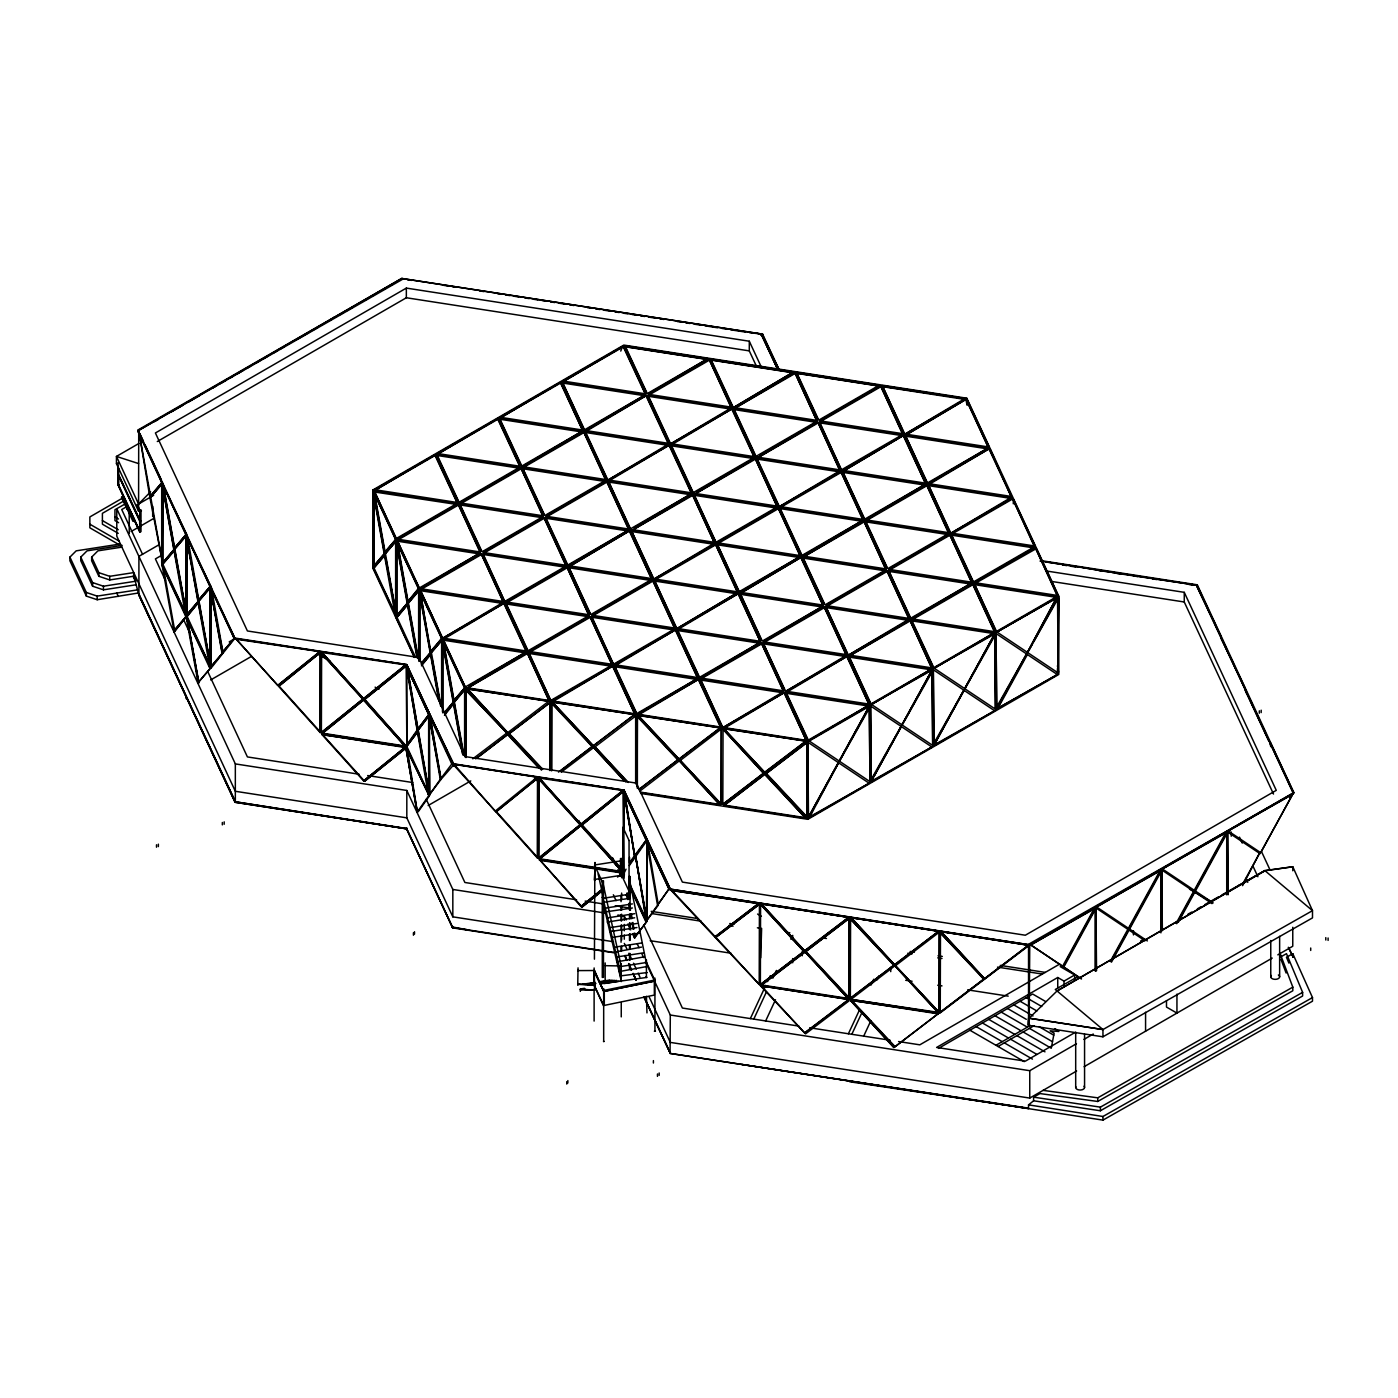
<?xml version="1.0" encoding="UTF-8"?>
<svg xmlns="http://www.w3.org/2000/svg" width="1398" height="1398" viewBox="0 0 1398 1398"><rect width="100%" height="100%" fill="white"/><g stroke="black" fill="none" stroke-linecap="round" stroke-linejoin="round"><path stroke-width="1.5" d="M578.178 983.598L577.741 985.066L578.038 967.853M584.504 988.334L580.327 988.98L580.327 991.392M594.587 879.814L595.006 862.479L594.587 880.53L595.006 864.471M621.114 980.015L618.965 966.053M621.062 950.762L621.062 946.498M621.062 942.235L621.062 935.821M621.062 929.425L621.062 925.161M621.062 920.898L621.062 914.484M621.062 910.22L621.062 905.956M621.062 901.693L621.062 895.279M621.062 876.074L621.062 858.442M1288.904 963.082L1286.475 957.28L1292.801 953.698L1312.495 997.578L1312.495 1001.195L1102.952 1120.113L670.061 1053.41L670.306 1015.018L645.457 961.562M1231.236 836.214L1231.236 832.002M159.389 544.538L138.909 556.369L138.909 594.255L235.336 801.788L406.538 828.839L452.69 927.783L406.661 828.839L235.091 802.277L138.315 592.997L133.719 575.207M646.418 977.482L646.418 959.867M603.027 883.501L603.027 898.337M1222.027 894.86L1264.823 870.57L1292.801 866.76L1312.495 910.657L1312.495 917.892L1102.952 1036.809L1029.155 1025.503L1029.749 944.996L1293.832 792.526M654.369 981.064L654.316 979.998L654.369 995.079L604.303 1005.407L604.303 991.392L654.439 981.116L604.251 991.322L604.251 990.361L654.369 980.103M594.587 865.764L594.849 864.873L594.43 959.168M1054.983 1028.648L1058.898 1031.462L1050.125 1030.833L1054.127 1033.139L1051.261 1048.238L1023.144 1031.986M138.804 594.744L186.72 697.829L185.986 698.563M654.351 1031.2L655.487 1031.095M628.908 876.546L630.079 876.633L628.908 876.633L628.908 893.584M138.577 430.374L401.838 278.377L137.948 430.007L235.004 638.554L406.713 664.627L452.865 763.605M236.279 639.236L277.887 685.509L236.279 639.236L319.705 651.625L278.115 685.02M278.639 686.366L320.404 652.534L320.177 732.569L278.639 686.366L320.404 652.534M321.313 653.198L363.078 698.913L321.313 732.744L321.313 653.198L362.851 699.402M322.012 652.516L363.62 698.79L322.012 652.516L405.455 664.906L363.847 698.301M321.313 732.744L321.557 652.709M322.012 733.653L363.847 699.769L405.228 746.532L322.012 733.653L363.847 699.769M322.012 734.614L405.455 747.004L363.62 780.905L322.012 734.614L405.228 747.511M364.616 699.157L405.909 745.85L364.389 699.647L406.154 665.815L406.87 745.781L417.985 729.983L406.87 666.234L417.128 730.123L406.014 745.903M363.62 780.905L405.455 747.004M465.744 689.948L506.792 733.041L465.744 689.948L465.744 756.668M507.736 732.657L467.351 688.777L548.593 701.359L507.736 732.657L467.089 688.498M405.997 665.046L453.843 765.789L452.585 763.64L624.102 790.132M453.668 763.727L451.729 763.78L537.059 777.218L495.224 811.102L452.236 763.395L448.653 755.654M476.648 758.363L507.963 734.282L541.55 770.158M541.166 768.358L508.907 733.898L549.956 702.46L549.956 770.613M495.224 811.102L453.546 763.727L451.729 763.78L453.843 765.789L451.554 763.762M495.975 811.958L537.741 778.109L537.514 858.162L495.975 811.958L537.741 778.109M548.855 701.167L466.862 688.987M549.729 769.686L549.956 702.46M551.441 769.949L551.668 702.722L592.49 746.322L560.004 771.277M552.542 702.268L593.434 745.92L552.542 702.268L634.552 714.43L593.661 745.431M538.667 778.791L580.432 824.505L538.667 858.337L538.667 778.791L580.205 824.995M539.348 778.109L580.956 824.383L539.348 778.109L622.792 790.499L581.184 823.894M779.14 369.614L762.574 334.122L749.643 332.741M538.667 858.337L538.894 778.302M539.348 859.228L581.184 825.344L622.564 872.125L539.348 859.228L581.184 825.344M600.93 890.456L580.956 906.481L539.593 859.7L622.792 872.597L617.567 877.105M625.78 781.866L593.661 747.563L624.522 781.272M626.863 781.622L594.832 746.672L628.366 782.478M581.725 825.239L623.491 791.39L623.263 871.443L581.725 825.239L623.491 791.39M635.426 716.23L594.604 747.179M637.139 786.777L637.366 715.986L678.187 759.586L638.834 789.748M638.239 715.531L679.113 759.201L638.239 715.531L720.232 727.711M1028.544 1025.188L1028.544 944.297L1293.954 792.806L1197.439 585.098L1196.426 585.255L1293.587 793.33L1030.326 945.328L670.306 889.076L624.05 790.202L452.358 764.147M580.956 906.481L601.157 889.967M623.263 873.995L620.17 876.162M679.358 760.827L720.005 804.986L679.358 760.827L639.934 791.041M680.284 760.442L721.106 804.042L680.284 760.442L721.333 729.005L721.333 803.535M721.333 729.005L721.106 804.042M723.046 729.267L763.64 773.356L722.818 804.304L723.046 729.267L763.64 773.356M723.937 728.812L764.811 772.465L723.937 728.812L805.93 740.975L765.038 771.976M670.306 889.076L669.205 889.338L623.193 790.342L624.347 790.167M758.695 903.423L714.815 937.01L758.695 903.423L671.145 890.386L805.528 1033.873L849.145 1000.811M722.818 804.304L763.867 772.867M723.937 805.597L765.038 774.108L805.702 818.267L723.937 805.597L763.343 775.401M806.803 817.306L807.03 742.268L806.803 817.306L765.982 773.723L805.335 743.561M964.812 398.622L882.82 386.442M715.811 937.342L759.429 904.279L715.811 937.342L759.201 984.419L759.429 904.279M760.582 904.471L803.972 951.531L760.355 984.594L760.582 904.471L803.972 951.531M761.316 903.824L804.741 950.937L848.638 917.35L761.316 903.824L804.741 950.937M760.355 984.594L804.2 951.042M938.582 1012.414L851.033 999.395L894.93 965.808L938.355 1012.921L761.089 985.45L804.986 951.863L848.411 998.976L804.986 951.863M761.316 985.922L848.638 999.448L761.316 985.922L804.741 1033.035L848.411 999.954M750.359 1018.583L765.737 985.485M767.554 981.588L770.263 975.752M753.784 1019.107L766.454 991.846M772.797 978.233L776.414 970.439M790.884 939.281L792.701 935.384L792.701 939.596M765.545 1021.187L775.506 999.762M805.528 951.776L849.372 918.224L849.145 998.347L805.528 951.776L849.372 918.224M821.255 939.805L822.181 937.831L826.463 938.495M850.299 918.888L894.143 964.97L850.299 998.521L850.299 918.888L893.916 965.459M851.26 917.752L894.685 964.882L938.582 931.295L851.26 917.752L894.685 964.882M850.299 998.521L850.526 918.399M851.033 1000.356L938.582 1013.393L894.685 1046.98L851.033 1000.356L938.355 1013.882M848.394 1033.769L859.263 1010.405M871.024 985.083L873.733 979.247M851.819 1034.293L861.78 1012.886M877.158 979.788L878.975 975.891M894.93 965.808L938.355 1012.921M895.471 965.703L939.089 1012.274L895.471 965.703L939.316 932.151L939.316 1011.785M863.597 1036.372L870.832 1020.785M849.722 1081.772L1028.544 1108.492L1028.544 1104.874L1033.611 1100.785L1100.383 1110.763L1302.621 996.005L1302.621 992.37L1286.475 953.663L1280.149 957.246L1280.149 953.628L1292.818 987.145L1292.818 990.763L1097.745 1101.467L1039.937 1093.568L1033.611 1097.15L1033.611 1100.785M939.316 932.151L939.089 1012.274M940.242 932.815L984.087 978.897L940.242 1012.449L940.242 932.815L983.86 979.404M941.204 931.697L984.629 978.81L1028.526 945.223L941.204 931.697L984.629 978.81M1109.575 572.236L1082.069 567.448M1112.109 572.638L1195.535 585.028M894.685 1046.98L938.582 1013.393M940.242 1012.449L940.47 932.326M1293.098 792.946L1196.81 584.731L1040.933 560.598M1029.61 945.432L669.205 889.338L671.145 890.386L1029.872 944.856L670.184 889.145M620.764 351.09L622.39 346.634M808.481 817.114L838.363 762.592L807.852 742.216L808.481 817.114L838.363 762.592M839.219 761.019L869.154 706.409L839.219 761.019L808.656 740.625M815.89 804.217L838.59 762.801L869.154 783.212L809.285 817.76L813.811 807.992M869.329 706.706L869.958 781.622L839.447 761.228L868.298 708.594M809.285 817.76L838.59 762.801M869.958 707.073L839.447 761.228M870.587 780.521L901.098 726.366L871.216 780.888L870.587 705.99L871.216 780.888M901.955 724.811L931.889 670.201L901.955 724.811L871.583 704.522L931.61 668.908L848.831 656.081L871.041 704.837M874.484 775.541L901.326 726.576L871.391 781.185L931.889 746.986L872.02 781.552M905.275 719.376L931.033 672.368M932.693 670.848L902.182 725.02L932.693 745.396L932.064 670.498M933.322 744.313L963.834 690.14L933.951 744.662L933.322 669.764L933.951 744.662M964.69 688.585L994.625 633.976L964.69 688.585L934.318 668.314L994.345 632.682L933.777 667.65L911.566 619.873L994.799 632.665L972.589 583.91L912.038 618.877L994.799 631.704L972.589 583.91M934.126 744.959L964.061 690.35L934.126 744.959L994.625 710.761L934.755 745.326M994.799 634.273L995.428 709.17L964.917 688.795L993.768 636.16M995.428 634.64L964.917 688.795M996.058 708.087L1026.569 653.932L996.687 708.454L996.058 635.671M1027.425 652.359L997.054 632.088L1056.539 597.75L1027.425 652.359L1056.731 597.4M997.892 706.864L1026.796 654.142L1057.36 674.552L996.861 708.751L1057.36 674.552M1028.683 650.699L1031.776 645.055M1033.838 641.298L1056.504 599.934M997.49 709.101L1027.425 654.491M1058.164 598.414L1027.652 652.569L1058.164 672.962L1057.535 598.047M1081.528 978.932L1062.602 966.298L1094.547 908.001L1095.717 908.805L1095.717 971.208M1080.899 978.565L1063.179 966.682L1095.176 908.368L1030.658 944.891L1062.602 966.298M1063.808 967.049L1095.717 908.805M1110.344 961.282L1127.854 929.338L1129.042 930.089L1111.532 962.051M1110.903 961.702L1128.483 929.705M1128.99 928.691L1161.004 870.36L1096.469 906.9L1147.356 940.924M1161.528 870.797L1129.619 929.041L1128.413 928.307L1160.375 869.993L1161.528 870.797L1161.528 931.068M1176.155 923.292L1193.665 891.347M1176.714 923.694L1194.294 891.714M1194.801 890.683L1226.815 832.369L1162.28 868.892L1213.167 902.933M1178.374 922.173L1194.853 892.081M1227.357 832.806L1195.43 891.05L1194.242 890.299L1226.186 832.002L1227.357 832.806L1227.357 893.06M1242.997 883.414L1259.476 853.339L1242.595 885.65M1260.681 852.675L1292.626 794.361L1260.681 852.675L1228.091 830.901L1292.626 794.361M417.32 729.826L429.308 713.889L406.206 665.972L417.32 729.826L429.308 713.889M406.206 747.109L418.177 731.154L429.308 795.025L406.206 747.109L418.177 731.154M417.53 730.997L429.501 715.077L429.501 794.623L417.53 730.997L429.501 715.077M417.128 812.221L406.014 748.454L417.128 812.221L440.265 779.35L429.134 715.479L406.573 664.644M405.857 828.962L406.87 827.878M418.177 811.801L429.308 795.986L406.206 748.07L417.32 811.941L407.063 747.93M429.798 795.287L428.941 715.881L428.941 795.427L440.912 779.507L430.549 719.987M452.236 763.395L440.265 779.35M624.207 791.81L634.5 855.698L629.554 862.723L629.554 857.376M634.709 855.419L646.715 839.464L623.543 791.548L634.709 855.419L624.399 791.425M626.024 869.172L624.399 872.562M629.747 863.894L646.715 839.464M629.362 865.519L635.566 856.747L646.715 920.6L635.566 856.747M646.907 920.199L635.758 856.45L646.907 840.652L646.907 920.199L646.907 851.399M634.709 937.516L646.715 921.562L629.764 885.056M647.396 840.932L658.353 905.065L646.365 921.002L657.497 905.205L646.54 841.054L668.838 887.048M646.715 921.562L634.5 937.796L633.958 933.252M762.574 334.122L401.803 278.464L761.648 334.035L761.194 335.24L762.574 334.122L761.228 333.615M604.792 980.662L605.858 980.732M149.778 496.814L162.36 482.03L149.778 496.814L138.926 431.615M149.988 497.968L162.552 483.201L162.552 562.835L149.988 497.968L162.552 483.201M174.558 548.872L161.993 563.639L174.558 548.872L163.618 488.059M173.911 548.732L186.476 533.949L162.203 483.673L173.911 548.732L186.476 533.949M162.203 564.809L174.767 550.026L186.476 615.085L162.203 564.809L174.767 550.026M174.121 549.903L186.685 535.137L174.121 549.903L186.685 614.771L186.685 545.884M173.911 630.83L186.476 616.064L162.203 565.771L173.911 630.83L186.476 616.064M186.126 615.557L198.691 600.791L186.126 535.923L186.126 615.557L198.691 600.791M198.044 600.668L210.609 585.884L186.336 535.591L198.044 600.668L210.609 585.884M198.9 601.961L187.192 616.605L210.609 667.021L186.336 616.728L198.9 601.961L210.242 664.924M198.254 601.822L210.818 587.055L198.254 601.822L210.818 666.689L210.818 595.67M198.044 682.766L210.609 667.982L186.336 617.706L198.044 682.766L210.609 667.982M210.259 667.493L222.824 652.726L210.259 587.859L210.259 667.493L222.824 652.726M222.177 652.586L234.742 637.82L222.177 652.586L210.451 587.527L233.85 635.88M210.958 668.261L235.091 638.082L406.748 664.539L452.76 764.199M384.922 553.014L373.109 566.837L384.922 553.014L374.716 496.36M456.901 504.468L373.406 491.816L384.38 552.752L396.211 538.894L374.14 490.681L456.901 503.507L456.901 504.468L396.35 539.436L373.511 491.449L374.14 566.347M384.38 552.752L396.211 538.894M373.406 568.602L385.236 554.744L373.406 568.602L396.211 615.679L374.262 568.462M384.695 554.482L396.49 540.659L384.695 554.482L396.49 615.19L396.49 549.169M396.106 616.308L407.901 602.486L396.106 616.308L396.106 541.777L407.045 602.608M407.36 602.223L418.334 588.488L396.403 541.288L419.19 588.366L407.36 602.223L396.403 541.288M414.682 657.409L396.403 618.073L407.36 604.355L416.831 656.885M417.495 658.51L407.674 603.953L418.631 590.253L418.631 658.406M396.403 618.073L408.216 604.216L417.303 654.648M407.674 603.953L418.264 591.651M421.392 662.914L430.899 651.957L420.711 595.303M430.357 651.695L442.187 637.837L420.239 590.62L430.357 651.695L419.383 590.76L441.331 637.977M421.165 664.137L430.899 651.957M431.213 651.555L442.187 637.837M422.021 664.26L431.213 653.687L421.462 665.885M430.671 653.425L442.484 639.602L430.671 653.425L439.322 701.516M444.372 712.386L453.896 701.429L445.368 712.089M469.029 685.824L525.91 652.01L443.149 639.183L443.306 640.494L442.38 640.232L453.354 701.167L465.167 687.309L444.145 642.066M453.354 701.167L465.097 687.397L444.214 642.451M445.001 713.731L453.354 703.299L462.441 753.819M463.088 755.252L453.668 702.914L464.608 689.197L464.608 755.934M444.459 715.357L454.21 703.159L463.28 753.592M453.668 702.914L464.258 690.595M988.369 447.605L989.295 447.377L967.364 400.16L967.329 404.861M1057.342 596.02L1058.269 595.793L1036.32 548.593L974.773 583.63M1289.707 797.419L1293.604 792.544L1270.17 742.128L1270.939 746.322M453.773 764.723L441.121 779.21L430.357 717.471M138.996 443.411L116.453 456.43L138.577 504.014L150.635 491.746M138.315 592.997L97.196 599.725L86.344 596.107L69.9 560.738L69.9 557.12L76.174 550.847L119.844 544.084M136.025 584.783L103.469 589.834L92.6 586.216L80.769 560.738L80.769 557.12L87.043 550.847L122.15 545.395M80.769 557.12L92.6 582.599L103.469 586.216L136.025 581.166L133.719 576.221L109.743 579.943L98.874 576.308L91.639 560.738L91.639 557.12L97.912 550.847L121.888 547.125M1057.045 990.972L1029.155 1018.181L1102.952 1029.557L1312.495 910.657L1264.823 870.57L1057.045 990.972L1265.05 870.762L1292.801 866.76L1292.801 870.779M578.178 971.086L578.178 970.125M277.887 685.509L319.478 652.132M321.557 732.255L363.078 698.913M363.62 698.79L405.228 665.413M364.389 699.647L405.909 666.304M538.894 857.848L580.432 824.505M580.956 824.383L622.564 790.988M619.471 875.27L622.792 872.597M600.231 892.169L581.725 907.337L600.004 892.658M472.786 758.834L506.792 733.041M475.6 758.817L507.963 734.282M508.907 733.898L549.729 702.949M558.484 772.098L592.49 746.322M593.434 745.92L634.308 714.92M561.297 772.098L593.661 747.563M639.061 789.241L678.187 759.586M679.358 758.695L719.97 727.904L638.082 715.217L698.651 679.288L638.082 714.256L720.861 727.082L698.651 679.288M679.113 759.201L720.005 728.201M764.811 772.465L805.702 741.482M765.982 773.723L806.803 742.775M804.986 950.448L848.638 917.35M761.089 985.45L804.741 952.37M804.986 1032.545L848.638 999.448M850.526 998.032L894.143 964.97M894.93 964.375L938.582 931.295M940.47 1011.96L984.087 978.897M984.874 978.32L1028.526 945.223M939.893 1013.113L1029.872 944.856M761.194 335.24L762.417 334.314L761.473 334.07L778.109 369.719M578.318 971.033L578.457 970.125M594.412 971.138L594.412 970.212L603.517 991.077L603.517 990.116M154.566 421.619L158.323 419.452M171.482 411.851L182.754 405.35M188.398 402.082L199.669 395.582M212.863 387.962L216.62 385.796M220.377 383.629L226.022 380.361M229.779 378.194L233.536 376.027M237.293 373.86L242.937 370.61M246.695 368.425L250.452 366.259M256.096 363.008L259.853 360.841M263.61 358.657L267.368 356.49M273.047 353.222L276.804 351.055M280.561 348.871L284.318 346.704M297.477 339.12L308.748 332.602M312.505 330.435L318.15 327.184M329.421 320.666L334.437 317.049M338.858 315.214L342.615 313.047M346.372 310.88L352.016 307.63M365.175 300.028L368.932 297.861M372.689 295.694L376.446 293.528M382.091 290.26L385.848 288.093M389.605 285.926L393.362 283.759M761.263 366.958L749.293 341.217L406.346 288.093L155.405 432.978L247.411 630.97L418.893 657.532L464.887 756.545L636.37 783.107L682.381 882.103L1025.328 935.227L1276.269 790.342L1184.263 592.333L1047.085 571.1M157.292 441.541L406.346 297.757L749.293 350.881L756.65 366.713M139.975 531.887L117.991 484.756L119.302 484.949L118.166 485.141M123.618 497.461L89.856 516.945L89.856 527.815L118.97 544.626M123.111 501.375L102.404 513.328L102.404 524.198L118.253 533.354M125.89 503.525L114.951 509.711L114.951 520.58L118.62 522.695M127.201 506.391L121.731 509.536L142.526 554.29M138.577 504.014L153.658 495.311M131.115 531.502L153.658 518.483M161.032 555.67L155.405 558.92L165.488 580.642M414.28 657.287L372.882 568.2L372.882 489.964L623.823 345.079L966.787 398.203L1058.793 596.212L1058.793 674.448L807.852 819.315L640.651 793.417M374.315 489.859L435.162 454.734L457.373 502.511L374.594 489.684M437.05 453.634L497.898 418.509L520.108 466.285L437.329 453.476M523.656 465.936L582.372 431.056L521.821 466.023L499.61 418.247L582.844 431.038L560.633 382.283L499.785 417.408L500.606 417.897M584.556 430.776L562.346 382.021L645.579 394.813L645.579 393.852L623.368 346.075L562.52 381.2L563.342 381.689M374.944 490.209L434.813 455.661M437.679 454.001L497.548 419.435M500.414 417.775L560.283 383.209M563.149 381.549L623.019 347.001M375.136 490.349L435.162 454.734M437.871 454.123L497.898 418.509M560.633 382.283L500.065 418.212L500.065 417.251L582.844 430.077M623.368 346.075L562.8 382.003L562.8 381.025L645.579 393.852M456.901 503.507L396.35 538.475L374.14 490.681M707.842 358.622L647.291 393.589L625.081 345.795L707.842 358.622L649.126 393.502M460.921 502.162L519.637 468.243L436.875 455.433L436.875 454.455L519.637 467.281L459.086 502.249L436.875 454.455M586.391 429.71L645.107 394.848L584.556 429.815L562.346 382.021M458.16 504.224L397.591 539.191L480.37 552.018L458.16 504.224L480.37 552.979L397.137 540.187L419.12 588.453M520.895 468.015L460.326 502.965L543.106 515.792L543.106 516.753L520.895 468.015L543.106 515.792M583.63 431.79L523.062 466.757L605.841 479.566L605.841 480.545L583.63 431.79L605.841 479.566M668.576 443.358L646.365 395.564L585.797 430.532L668.576 443.358L668.576 444.319L585.343 431.528L585.343 432.489L607.553 480.283L668.122 445.315L585.343 432.489M709.101 359.338L648.532 394.306L731.311 407.133L709.101 359.338L731.311 408.094L648.078 395.302L648.078 396.263L670.289 444.057L730.857 409.09L648.078 396.263M397.591 540.152L458.16 505.202M460.326 503.944L520.895 468.977M523.062 467.718L583.63 432.751M585.797 431.493L646.365 395.564M648.532 395.284L709.101 360.317M229.202 641.874L234.759 638.659M210.679 679.952L251.448 656.413M607.553 480.283L668.122 444.337M670.289 444.057L730.857 408.129M733.024 407.832L793.592 371.903L733.024 407.832L710.813 360.055L793.592 372.864M421.182 587.876L479.916 552.996L419.348 587.964L397.137 540.187M483.918 551.651L542.651 517.749L459.872 504.923L459.872 503.962L542.651 516.788L482.083 551.756L459.872 503.962M546.653 515.443L605.386 481.524L522.607 468.714L522.607 467.736L605.386 480.562L544.818 515.53L522.607 467.736M481.157 553.73L420.606 588.698L503.367 601.507L481.157 553.73L503.367 602.486L477.906 598.536M543.892 517.505L483.341 552.472L566.103 565.299L543.892 517.505L566.103 566.26M606.627 481.296L546.076 516.246L628.838 529.073L606.627 481.296L628.838 530.034M691.573 492.847L669.38 445.071L608.812 480.038L691.573 492.847L691.573 493.826L608.357 481.017L630.55 529.772M754.308 456.639L732.115 408.845L671.547 443.813L754.308 456.639L754.308 457.6L671.092 444.809L671.092 445.77L753.854 458.596L753.854 457.618L693.286 492.585L671.092 444.809M794.85 373.598L734.282 408.566L794.85 372.619L817.044 421.375L794.85 372.619M420.606 589.659L481.157 554.691M485.176 552.385L543.892 518.466M547.911 516.159L606.627 482.258M608.812 480.999L669.38 445.071M671.547 444.774L732.115 408.845M442.345 638.432L502.913 602.503L420.151 589.676L442.345 638.432L502.913 603.464L420.151 590.655M505.08 601.245L565.648 566.277L482.887 553.468L505.08 602.223L565.648 567.256L482.887 554.429L505.08 602.223M628.384 530.069L567.815 565.037L545.622 517.243L628.384 530.069L567.815 565.998L545.622 518.204L628.384 531.03M816.589 421.41L756.021 456.377L733.828 408.583L816.589 421.41L816.589 422.371L733.828 409.544L733.828 408.583M879.325 385.184L818.756 420.151L796.563 372.357L879.325 385.184L879.325 386.145L796.563 373.336L796.563 372.357M634.22 527.658L691.119 493.844L630.55 528.811L608.357 481.017M696.955 491.432L753.854 458.596M759.691 455.224L814.754 423.437M822.426 418.998L877.49 387.211M443.603 638.187L504.171 603.237L526.382 651.014L443.603 638.187L443.603 639.166L466.949 642.783M546.67 609.179L506.338 602.94L506.338 601.979L566.906 567.011L589.117 615.767L566.906 567.011M629.642 530.786L569.073 566.714L629.642 530.786L651.852 579.541L568.619 566.749L589.939 613.582M692.377 495.539L631.809 530.506L692.377 494.577L714.588 543.315L692.377 494.577M755.112 459.313L694.544 494.28L755.112 458.352L777.323 507.107L755.112 458.352M817.847 423.087L757.279 458.055L817.847 422.126L840.058 470.881L817.847 422.126M880.583 385.9L820.014 420.868L902.793 433.695L880.583 385.9L902.793 434.656M443.603 639.166L504.171 603.237M506.338 602.94L566.906 567.972M821.849 420.781L880.583 386.879M525.91 652.01L465.359 686.977L443.149 639.183M588.645 615.784L528.095 650.752L505.884 602.957L588.645 615.784L588.645 616.745L505.884 603.936L505.884 602.957M653.565 579.279L714.116 543.35L631.354 530.524L653.565 579.279L712.281 545.377M716.3 542.092L776.851 507.125L694.09 494.298L716.3 543.053L775.016 509.152M837.751 472.926L779.036 506.845L839.586 470.899L839.586 471.877M841.771 469.658L902.322 434.691L819.56 421.864L841.771 470.619L900.487 436.718M963.222 400.492L904.506 434.394L965.074 398.465L965.074 399.426M531.764 649.598L586.811 617.811M594.5 613.373L649.546 581.585M527.168 653.705L466.6 688.655L527.168 652.726L549.379 701.481L527.168 652.726M589.904 616.518L529.335 651.468L612.114 664.295L589.904 616.518L612.114 665.256M652.639 580.292L592.07 615.26L674.85 628.069L652.639 580.292L674.85 629.048M715.374 544.067L654.806 579.034L737.585 591.861L715.374 544.067L737.585 592.822M778.109 507.858L717.558 542.808L800.32 555.635L778.109 507.858L800.32 556.596M840.845 471.633L780.294 506.6L863.055 519.409L840.845 471.633L862.164 518.466M903.58 435.407L843.029 471.336L903.58 435.407L925.791 484.162L842.557 471.371L864.768 520.126M966.315 399.181L905.764 435.127L966.315 399.181L988.526 447.937L905.292 435.145L927.503 483.9M531.17 651.381L589.904 617.479M593.905 615.155L652.639 581.253M656.658 578.947L715.374 545.028M719.393 542.721L778.109 508.82M780.294 507.561L840.845 472.594M551.092 700.258L611.66 665.291L528.881 652.464L551.092 701.219L609.825 667.318M613.827 664.033L674.395 629.065L591.616 616.238L613.827 664.994L672.56 631.092M676.562 628.785L737.13 592.839L676.562 628.785L654.351 580.03L737.13 592.839M799.866 556.631L739.297 591.599L717.087 543.805L799.866 556.631L739.297 592.56L717.087 543.805M862.601 520.406L802.033 555.373L779.822 507.579L862.601 520.406L803.867 555.286M866.603 519.06L925.336 484.18L864.768 519.147L842.557 471.371M929.338 482.834L988.071 447.972L927.503 482.939L905.292 435.145M552.35 700.975L612.901 666.007L635.111 714.762L552.35 701.936L552.35 700.975L635.111 713.801M619.331 666.374L615.085 665.728L615.085 664.749L675.653 629.799L697.847 678.537L659.646 672.63M682.067 630.166L677.82 629.502L677.82 628.541L738.389 593.573L760.582 642.329L730.874 637.715M801.124 557.348L740.556 593.276L801.124 557.348L823.317 606.103L740.101 593.311L761.421 640.144M863.859 522.101L803.291 557.068L863.859 521.122L886.052 569.877L863.859 521.122M926.594 484.914L866.026 519.881L948.788 532.69L926.594 484.914L948.788 533.669M1011.523 496.482L989.33 448.688L928.761 483.656L1011.523 496.482L1011.523 497.443M552.35 701.936L612.901 666.007M615.085 665.728L675.653 629.799M677.82 629.502L738.389 593.573M866.026 520.842L926.594 485.875M928.761 484.617L989.33 448.688M428.155 805.528L470.776 780.905M697.392 678.572L636.824 713.539L614.631 665.745L697.392 678.572L638.659 713.434M760.128 642.346L699.559 677.314L677.366 629.519L760.128 642.346L701.394 677.226M950.5 533.407L1011.069 497.461L928.307 484.652L950.5 533.407L1011.069 498.439L928.307 485.613M764.129 641L822.863 606.12L762.294 641.088L740.101 593.311M826.865 604.775L885.598 570.873M889.6 568.567L948.333 534.648M761.386 643.08L700.817 678.03L783.596 690.857L761.386 643.08L783.596 691.818M824.121 606.854L763.553 641.822L846.332 654.631L824.121 606.854L846.332 655.61M886.856 570.629L826.288 605.596L909.067 618.423L886.856 570.629L909.067 619.384M949.591 534.403L889.023 569.37L971.802 582.197L949.591 534.403L971.802 583.158M1012.327 498.195L951.758 533.162L1034.537 545.971L1012.327 498.195L1034.345 546.548M700.817 679.009L761.386 644.041M763.553 642.783L824.121 607.815M828.123 605.509L886.856 571.59M889.023 570.349L949.591 535.382M953.593 533.057L1012.327 499.156M722.574 727.781L783.125 691.853L700.363 679.026L722.574 727.781L783.125 692.814L700.363 679.987M763.098 643.779L845.86 656.588L785.309 691.556L845.86 655.627L763.098 642.8L784.418 689.651M848.044 655.347L908.595 619.401L825.834 606.592L848.044 655.347L908.595 620.38L825.834 607.553M971.348 583.193L910.78 618.161L888.569 570.367L971.348 583.193L910.78 619.122L888.569 570.367M975.35 581.848L1034.083 547.929L951.304 535.119L973.515 582.896M723.832 727.537L784.383 692.569L806.594 741.324L723.832 728.498L723.832 727.537L806.594 740.363M845.982 701.481L786.567 692.29L786.567 691.311L847.118 656.361L869.329 705.099L858.721 703.456M917.21 666.584L849.302 656.064L909.853 620.135L932.064 668.891L909.853 620.135M1035.324 547.684L974.773 582.651L1057.535 595.478L1057.535 596.439L1035.324 547.684L1057.535 595.478M723.832 728.498L784.383 692.569M786.567 692.29L847.118 656.361M849.302 656.064L909.853 621.096M912.038 619.838L972.589 584.871M868.874 705.134L808.306 740.101L786.095 692.307L868.874 705.134L808.848 740.748M931.61 668.908L871.041 703.876L848.831 656.081M372.882 489.964L464.887 687.956L807.852 741.08L1058.793 596.212M809.285 740.975L869.154 706.409M931.889 670.201L871.391 704.4M994.625 633.976L934.126 668.174M1057.36 597.75L996.861 631.948M808.656 817.411L869.154 783.212M644.338 997.7L670.358 1053.358L644.024 996.722M1059.771 964.026L919.814 1044.83L898.565 1041.545M1074.678 979.177L1074.678 974.965L1064.018 981.134L1057.744 977.499L936.625 1047.434L1025.328 1061.169L1074.38 1032.86M938.477 1048.395L1032.65 994.03L1045.669 1001.545M995.953 1045.267L1030.448 1025.363M998.05 1046.49L1034.118 1025.66M670.306 1015.018L1029.749 1070.693L1076.46 1043.729M1083.922 1039.413L1093.271 1034.031M649.144 996.861L670.306 1042.401L1029.749 1098.077L1076.635 1071.008M1084.097 1066.709L1272.215 958.084M1277.824 954.851L1292.766 946.236L1292.766 927.276M138.682 430.427L402.991 279.041M405.717 828.979L406.748 828.734L235.091 802.277L138.577 594.569L139.468 594.185M1078.015 976.573L1055.28 989.487L1102.952 1029.557L1102.952 1036.809M1140.541 941.099L1144.333 938.949M1187.916 914.222L1191.708 912.073M1197.387 908.84L1201.179 906.69M1204.971 904.541L1218.235 897.009M1043.1 1090.37L1097.745 1097.832L1292.818 987.145M1033.611 1097.15L1100.383 1107.146L1302.621 992.37M1028.544 1104.874L1102.952 1116.495L1312.495 997.578M598.152 874.03L603.289 897.201L602.189 897.376L603.429 897.533M646.558 972.257L646.558 972.991M603.517 1041.3L604.181 1041.475M621.289 981.047L603.027 902.392M127.235 509.256L128.144 509.291L122.273 498.265L127.568 509.396M761.473 334.07L779.018 369.684M138.577 463.577L116.453 456.43L116.453 463.664L118.166 463.402M137.021 504.451L139.975 510.148L139.975 520.056L118.323 474.114L118.323 466.198M118.323 484.984L118.603 475.04M118.603 485.91L127.41 505.499M161.993 563.639L162.85 483.865L162.85 563.499M116.453 463.664L138.577 511.266L141.425 510.829L139.852 510.043L139.852 531.782M118.603 477.015L118.603 484.931L139.695 530.96L139.695 521.07L140.988 520.738M373.109 566.837L373.965 492.166M91.639 557.12L98.874 572.691L109.743 576.308L133.719 572.603L133.719 576.221M69.9 557.12L86.344 592.49L97.196 596.107L138.332 589.746M1011.436 496.989L990.343 449.632L989.557 450.173M235.248 638.065L234.235 638.222L137.72 430.497L138.717 430.357L138.577 511.266M1196.933 586.478L1221.205 636.754M429.99 715.357L445.246 747.685M1221.066 638.397L1245.338 688.69M1057.709 672.228L1058.566 597.558L1058.164 672.962M1057.412 672.718L1057.517 668.384M440.912 779.507L428.941 715.881M429.308 795.986L406.206 748.07M1245.181 690.332L1268.615 740.748M634.5 855.698L624.591 793.942M635.758 856.45L646.051 920.338M595.006 864.908L620.45 860.958M624.207 871.356L623.263 791.897M624.399 873.523L624.102 878.294M595.006 879.394L620.45 875.445L620.45 861.378M629.502 894.213L603.429 898.25L602.87 897.271M603.429 902.357L629.502 898.32M605.159 908.123L632.368 903.912M632.368 908.001L605.159 911.95M607.466 917.892L634.657 913.68M607.466 921.998L634.657 917.787M609.755 927.678L636.964 923.466M636.964 927.556L609.755 931.592M612.062 937.446L639.27 933.235M614.369 947.232L641.56 943.003M641.56 947.11L614.421 952.16M616.658 957.001L643.866 952.789M643.866 956.896L616.693 961.894M618.965 966.787L646.156 962.558M646.156 966.665L618.965 971.627M646.977 972.571L621.83 975.734M578.038 984.769L578.44 983.598M605.159 979.841L605.159 962.925M582.634 984.279L595.146 982.34M599.323 981.693L609.755 980.068M584.923 984.384L595.356 982.777M599.532 982.13L612.062 980.19M587.23 984.507L595.583 983.213M599.742 982.567L614.369 980.313M589.519 984.629L595.793 983.65M599.969 983.004L616.658 980.417M600.686 983.843L646.977 977.394L645.893 976.94M604.355 983.528L618.965 981.274M584.993 988.98L580.327 989.714L591.826 990.291L593.975 989.365M594.692 989.609L594.115 967.958M646.977 1012.903L646.418 996.285M578.178 970.596L593.975 970.527M605.317 965.669L620.625 965.966M578.038 984.035L594.115 984.856M578.23 984.367L594.01 985.188L603.517 1005.809M580.327 989.137L593.975 990.081M1102.952 1029.557L1029.155 1018.268L1029.155 1025.503M741.884 1064.455L1028.544 1108.142M407.395 279.722L411.659 280.386M443.603 285.332L447.867 285.996M452.131 286.66L456.395 287.306M479.829 290.941L484.075 291.605M497.339 293.65L501.602 294.314M505.866 294.978L510.13 295.642M514.377 296.289L518.641 296.953M525.036 297.949L529.3 298.613M533.547 299.259L537.811 299.923M542.074 300.587L546.338 301.252M550.602 301.898L554.849 302.562M559.113 303.226L565.508 304.205M569.772 304.869L574.019 305.533M587.282 307.595L591.546 308.242M595.81 308.906L600.074 309.57M604.32 310.234L610.716 311.212M614.98 311.876L619.244 312.54M623.491 313.204L627.754 313.851M632.018 314.515L636.282 315.179M640.546 315.843L644.793 316.49M649.056 317.154L655.452 318.15M659.699 318.796L663.963 319.46M677.226 321.523L681.49 322.187M685.754 322.833L690.018 323.497M694.264 324.161L700.66 325.14M704.924 325.804L717.698 327.796M721.962 328.443L726.226 329.107M730.472 329.771L745.396 332.077M793.592 371.903L710.813 359.076L733.024 406.87M904.506 434.394L882.295 385.638L965.074 398.465M625.745 346.634L707.51 359.303M711.442 359.898L793.208 372.567M797.122 373.179L878.905 385.848M707.842 359.583L625.081 346.774L625.081 345.795M882.295 386.617L964.323 399.321M734.282 407.587L817.044 420.414M905.764 434.149L988.526 446.976M562.346 382.982L645.107 395.809M900.207 435.32L819.56 422.825L841.771 470.619M905.292 436.106L988.071 448.933M757.279 457.094L840.058 469.92M843.029 470.375L925.791 483.201M839.586 470.899L756.825 458.09L779.036 505.866M582.372 432.034L499.61 419.208L521.821 467.002M837.472 471.545L756.825 459.051L779.036 506.845M842.557 472.332L925.336 485.158M694.544 493.319L777.323 506.128M608.357 481.995L691.119 494.805M774.737 507.771L694.09 495.276L716.3 543.053M779.822 507.579L779.822 508.557L862.601 521.367M865.572 521.838L946.219 534.316M1045.791 561.821L1077.806 566.784M1040.06 561.07L1196.583 585.238M1062.637 564.967L1066.901 565.631M1071.165 566.295L1075.429 566.959M1098.898 570.594L1103.162 571.24M1116.373 573.285L1120.637 573.949M1133.446 575.941L1137.71 576.588M1152.634 578.912L1156.915 579.576M1188.912 584.521L1193.176 585.185M1051.366 581.411L1184.263 601.996L1273.508 794.064M631.809 529.527L714.588 542.354M803.291 556.089L886.052 568.916M974.301 583.648L1057.08 596.474L996.512 631.442L974.301 583.648L995.621 630.481M631.354 531.485L714.116 544.311M717.087 544.766L799.866 557.592M883.484 570.541L802.836 558.047L824.156 603.919M888.569 571.328L971.348 584.154M974.301 584.609L1057.08 597.435M569.073 565.753L651.852 578.58M740.556 592.315L823.317 605.142M397.137 541.148L479.916 553.975M568.619 567.71L651.381 580.537L651.381 579.558L590.83 614.526L568.619 566.749M654.351 580.991L737.13 593.818M740.101 594.272L822.863 607.099M994.345 633.661L911.566 620.834L911.566 619.873M506.338 601.979L589.117 614.788M677.82 628.541L760.582 641.35M849.302 655.103L932.064 667.912M422.72 589.991L429.099 590.97M433.328 591.634L437.574 592.298M441.82 592.944L473.66 597.872M550.899 609.843L555.146 610.507M559.392 611.153L582.739 614.771M594.202 616.553L664.242 627.405M668.489 628.052L672.718 628.716M686.313 630.813L690.56 631.477M694.789 632.141L726.628 637.069M767.799 643.447L799.639 648.375M803.885 649.021L808.131 649.686M812.378 650.35L844.2 655.278M921.457 667.248L925.703 667.894M672.263 629.712L591.616 617.217L613.827 664.994M677.366 629.519L677.366 630.498L760.128 643.307M848.831 657.06L931.61 669.869M615.085 664.749L697.847 677.576M786.567 691.311L869.329 704.138M471.196 643.429L475.442 644.094M479.689 644.758L511.511 649.686M515.757 650.332L520.004 650.996M533.582 653.093L584.521 660.992M588.768 661.638L593.014 662.303M597.261 662.967L609.982 664.941M623.578 667.038L646.924 670.656M651.153 671.32L655.4 671.966M702.949 679.341L728.41 683.273M732.657 683.937L736.903 684.601M741.15 685.247L764.496 688.865M768.743 689.529L772.972 690.175M777.218 690.839L781.465 691.503M850.229 702.146L854.475 702.81M443.149 640.144L525.91 652.971M609.528 665.92L528.881 653.425L551.092 701.219M614.631 665.745L614.631 666.706L697.392 679.533M786.095 692.307L786.095 693.268L868.874 706.095M466.6 687.694L549.379 700.52M322.239 733.164L405.455 746.043M640.616 792.159L720.232 804.497M724.164 805.108L805.93 817.76M640.389 792.649L720.005 804.986M359.094 774.23L247.411 756.93L207.848 671.791M367.674 775.558L412.777 782.548M452.83 916.843L406.818 817.847L235.336 791.285L116.785 536.15L116.785 508.767L235.336 763.902L406.818 790.464L452.83 889.46L452.83 916.843L613.582 941.745M539.593 858.739L622.792 871.636M539.348 860.207L622.564 873.086M936.905 931.19L943.37 932.186M576.57 899.788L464.887 882.488L426.25 799.324M585.168 901.116L602.346 903.79M615.225 905.782L630.271 908.106M651.223 911.356L697.934 918.591M729.773 923.519L734.02 924.183M757.384 927.8L761.63 928.447L760.704 957.822M785.728 932.186L789.853 932.815M910.133 951.461L914.414 952.125M938.023 955.778L942.304 956.442M1000.234 965.406L1045.285 972.396M652.307 913.645L701.202 921.212M728.83 925.493L733.076 926.158M907.826 953.226L912.09 953.873M937.726 957.857L941.99 958.521M997.525 967.119L1042.384 974.057M452.83 889.46L605.002 913.034M617.864 915.026L624.294 916.022L626.147 919.989M650.192 940.697L730.944 953.209M905.677 980.278L912.09 981.256M937.726 985.24L941.99 985.905M967.626 989.871L1008.203 996.145M452.585 927.486L613.53 952.422M613.67 952.72L452.585 927.853L452.637 926.455M761.316 984.961L848.638 998.487M798.94 1026.115L682.381 1008.045L643.849 925.161M809.687 1027.775L890.072 1040.217M1028.544 1108.492L670.061 1053.41M186.843 698.074L235.336 801.788L406.538 828.472L452.725 927.818L452.148 926.542M1028.544 1017.954L1028.002 1025.101L1029.47 1025.328M452.148 926.926L466.967 929.705M760.529 333.895L762.417 334.314M1227.566 894.37L1227.566 831.95L1228.195 894.737M995.428 709.17L994.799 636.405M1161.738 930.212L1161.738 869.958L1162.367 930.579M1189.488 889.128L1211.07 901.588M932.693 745.396L932.064 672.63M1095.927 970.369L1095.927 907.949L1096.556 970.736M869.958 781.622L869.329 708.838M1060.261 966.647L1074.678 974.965M1026.377 997.648L1041.737 1006.508M1020.103 1001.265L1036.879 1010.964M1013.83 1004.882L1033.017 1015.979M1007.556 1008.517L1026.307 1019.334M1039.291 1026.831L1053.743 1035.167M1001.283 1012.135L1027.32 1027.163M1029.417 1028.369L1052.502 1041.702M995.009 1015.752L1021.047 1030.78M988.736 1019.387L1014.773 1034.415M1016.87 1035.621L1044.988 1051.855M114.951 516.945L118.463 518.973M982.462 1023.004L1008.5 1038.032M1010.597 1039.238L1036.844 1054.389M102.404 520.58L118.253 529.72M976.188 1026.621L1002.226 1041.65M1004.323 1042.856L1032.44 1059.107M969.915 1030.239L1024.297 1061.641M316.769 653.478L329.945 661.079M375.118 687.152L378.893 689.319M534.403 779.105L538.02 781.202M89.856 524.198L118.97 541.009M757.594 914.065L761.368 916.232M1239.921 884.707L1239.065 885.179M451.729 763.78L453.843 765.056M1026.569 653.932L996.058 633.556L996.687 708.454M1227.566 831.95L1260.105 853.706M933.322 669.764L963.834 690.14M964.061 690.35L994.625 710.761M1161.738 869.958L1211.979 903.615M870.587 705.99L901.098 726.366M901.326 726.576L931.889 746.986M1095.927 907.949L1145.014 940.784M1031.287 945.258L1063.231 966.665M766.209 773.216L807.03 816.816M764.811 774.597L805.702 818.267M637.139 716.492L677.96 760.075M805.755 951.287L849.372 997.857M851.26 999.867L894.93 1046.473M551.441 703.211L592.263 746.812M671.372 889.897L715.042 936.52M509.134 733.408L542.669 769.215M507.736 734.789L538.842 767.991M581.952 824.733L623.491 870.937M580.956 825.851L622.564 872.125M496.22 811.452L537.741 857.656M539.593 859.7L581.184 905.991M363.62 700.258L405.228 746.532M278.866 685.876L320.404 732.08M322.239 734.125L363.847 780.399M621.83 980.575L620.695 980.749M603.517 990.937L593.87 971.103L593.87 985.258M405.822 665.011L454.001 764.391M405.857 664.749L447.15 750.901M122.605 496.954L134.138 521.174M133.911 521.402L122.028 497.059M777.568 369.055L761.194 334.139L777.83 369.754M646.558 962.61L654.788 980.173M625.046 956.529L626.898 960.478L624.993 955.411M628.75 964.428L631.512 970.352L628.733 964.096M633.364 974.301L636.142 980.225M644.443 997.997L670.306 1053.271M762.679 335.153L778.808 369.736M1261.538 851.644L1269.803 869.434M1239.502 837.157L1242.263 843.099M1253.29 866.83L1257.885 876.738M1293.098 956.791L1288.362 947.267L1293.098 957.141M1245.933 878.398L1247.785 882.348M1035.271 546.321L1013.34 499.121L1013.305 503.822M966.315 400.16L988.526 447.937M989.33 449.649L1011.366 497.076M882.295 385.638L904.506 433.432M928.307 484.652L950.5 532.428M903.58 436.368L925.791 484.162M796.563 373.336L817.882 419.208M866.463 523.743L886.891 567.71M912.457 622.739L932.885 666.706M825.834 606.592L848.044 654.369M733.828 409.544L756.021 457.338M779.822 508.557L802.033 556.334M732.115 409.806L754.308 457.6M801.124 558.309L823.317 606.103M847.118 657.322L869.329 705.099M648.078 395.302L670.289 443.096M763.098 642.8L785.309 690.595M625.972 348.679L646.4 392.646M671.966 447.675L693.286 493.564M786.095 693.268L808.306 741.062M623.368 347.036L645.579 394.813M646.365 396.525L668.576 444.319M669.38 446.032L691.573 493.826M738.389 594.534L760.582 642.329M784.383 693.53L806.594 741.324M585.343 431.528L607.553 479.304M631.354 530.524L653.565 578.318M654.351 580.03L676.562 627.807M700.363 679.026L722.574 726.82M677.366 630.498L699.559 678.275M560.633 383.244L582.844 431.038M629.642 531.747L651.852 579.541M675.653 630.76L697.847 678.537M698.651 680.249L720.861 728.043M522.607 468.714L543.927 514.586M614.631 666.706L636.824 714.5M497.898 419.47L519.217 465.342M612.901 666.968L635.111 714.762M624.05 790.202L670.358 889.163M623.054 790.359L669.048 889.32M436.875 455.433L459.086 503.21M459.872 504.923L481.192 550.812M505.884 603.936L528.095 651.713M435.162 455.696L457.373 503.472M504.171 604.198L526.382 651.975M629.764 884.095L646.715 920.6M628.89 884.218L645.859 920.723M630.69 889.023L645.859 921.701M612.464 857.603L616.151 865.519M617.986 869.486L619.821 873.435M626.059 894.755L627.877 898.669M627.982 923.938L630.743 929.88M632.578 933.847L634.43 937.796M637.173 943.737L639.026 947.704M641.787 953.646L643.622 957.595M578.824 820.486L581.551 826.358M613.338 894.772L616.064 900.644M594.587 865.31L602.713 882.802M624.294 943.405L627.055 949.347M628.908 953.296L631.669 959.238M633.504 963.205L636.265 969.146M638.1 973.095L639.934 977.062M624.993 955.778L626.811 959.675M628.628 963.572L631.337 969.426M633.154 973.323L635.863 979.177M633.329 973.987L636.073 980.278M621.114 976.223L621.254 981.606M420.151 589.676L442.345 637.471M373.406 491.816L395.337 539.016M442.38 640.232L464.311 687.449M594.272 970.701L603.517 990.605M594.272 985.188L603.517 1005.092M397.259 617.951L415.538 657.287M431.755 719.166L446.871 751.792M405.717 664.784L451.711 763.745M406.206 665.972L428.452 714.011M407.063 746.969L428.417 793.103M139.817 433.555L143.435 441.314M145.235 445.176L161.452 480.091M138.07 431.737L161.504 482.153M162.203 483.673L185.619 534.088M186.336 535.591L209.752 586.024M210.451 587.527L233.885 637.942M163.059 564.67L186.476 615.085M162.203 565.771L185.619 616.186M186.336 617.706L209.752 668.122M117.991 473.887L139.975 521.017M118.323 475.075L139.695 521.07M183.837 620.118L189.342 631.948M129.228 509.414L139.695 531.939L140.988 531.607L140.988 509.868M133.107 576.238L134.872 580.048M116.646 592.857L118.323 596.457M1280.9 959.22L1286.125 973.025M603.027 898.32L621.114 975.122M603.027 883.466L621.114 965.843M629.432 879.342L646.121 961.981M1269.978 742.443L1270.73 746.637M1246.037 690.193L1246.806 694.387M1057.43 665.798L1058.566 672.089M966.21 400.789L966.962 404.983M443.69 642.591L454.21 701.027M454.525 702.775L463.961 755.217M443.323 642.678L453.511 699.332M453.039 701.551L442.083 640.721L442.083 707.458M431.528 653.303L440.964 705.745M431.965 657.899L440.667 706.217M430.042 652.08L419.085 591.249L419.085 657.969M430.357 653.827L438.692 700.171M397.259 541.148L408.216 602.084M408.531 603.831L418.352 658.371M407.534 600.389L396.962 541.638L396.962 616.186M374.262 491.677L385.236 552.612M385.551 554.359L396.49 615.19M385.988 558.955L395.075 609.371M373.109 492.306L384.066 553.136M384.38 554.884L395.337 615.819M211.325 587.387L223.033 652.464M210.259 587.859L221.967 652.849M187.192 535.469L198.9 600.528M199.11 601.699L210.818 666.689M186.126 535.923L197.834 600.93M198.044 602.084L209.752 667.143M163.059 483.533L174.767 548.61M174.977 549.764L186.685 614.771M187.192 617.567L198.9 682.626M161.993 483.988L173.702 548.995M173.911 550.165L185.619 615.225M139.293 433.712L150.635 496.674M150.844 497.828L162.552 562.835M163.059 565.631L174.767 630.708M627.562 893.042L628.663 899.421M629.607 903.318L630.533 910.046M631.459 913.96L632.018 918.538M632.962 922.488L633.871 929.163M634.814 933.13L635.356 937.674M626.706 893.182L627.807 899.543M628.75 903.457L629.677 910.168M630.603 914.1L631.162 918.678M632.106 922.61L633.014 929.303M407.063 665.832L418.177 729.704M418.386 730.874L429.501 794.623M417.32 731.294L428.452 795.147M1328.1 937.988L1328.1 940.4M1325.793 937.621L1325.793 940.033M1310.712 948.019L1310.712 950.448M1292.801 953.698L1292.801 957.315M1279.642 936.328L1279.642 976.8M1270.765 940.539L1270.765 976.765M1261.188 710.184L1261.188 712.596M1259.318 710.813L1259.318 713.225M1226.728 834.589L1226.728 894.86M1184.263 592.333L1184.263 601.996M1176.941 994.135L1176.941 1013.096L1166.491 1007.067L1166.491 1000.741M1160.917 870.43L1160.917 932.85M1145.574 1012.257L1145.574 1031.217M1133.446 930.701L1133.446 934.913M1102.952 1116.495L1102.952 1120.113M1100.383 1107.146L1100.383 1110.763M1097.745 1097.832L1097.745 1101.467M1095.088 908.438L1095.088 970.859M1084.568 1034.24L1084.568 1087.504M1075.691 1032.073L1075.691 1087.469M1064.018 981.134L1064.018 985.345M1057.744 977.499L1057.744 988.037M1029.749 1070.693L1029.749 1098.077M966.787 398.203L966.822 402.589M890.736 967.416L890.736 971.645M878.171 1085.582L866.218 1083.747M849.145 918.713L849.145 998.347M807.852 741.08L807.852 819.315M807.66 741.062L807.66 819.298M802.19 951.584L802.19 955.795M792.701 958.556L792.701 962.768M749.293 341.217L749.293 350.881M659.157 1072.982L659.157 1075.394M657.462 1073.961L657.462 1076.373M654.928 978.076L654.928 1031.2M653.408 1060.61L653.408 1063.022M647.222 920.863L647.222 841.316L646.365 921.002M646.558 962.121L646.558 963.082M637.366 715.986L637.366 788.402M635.653 715.724L635.653 783.876M630.061 876.494L630.061 909.853M630.061 914.222L630.061 918.573M630.061 922.942L630.061 929.478M630.061 933.847L630.061 940.382M630.061 944.751L630.061 949.102M630.061 953.471L630.061 960.007M630.061 964.375L630.061 968.727M629.502 876.581L629.502 899.054M629.502 903.405L629.502 909.941M629.502 914.309L629.502 918.661M629.502 923.03L629.502 929.565M629.502 933.934L629.502 940.47M629.502 944.838L629.502 949.19M629.502 953.558L629.502 960.094M629.502 964.463L629.502 968.814M624.207 796.109L624.207 830.517M624.294 916.022L624.294 920.234M624.294 924.445L624.294 930.771M624.294 934.982L624.294 939.194M621.656 858.442L621.656 877.769M621.638 893.06L621.638 899.456M621.656 905.659L621.638 910.133M621.656 914.257L621.638 920.81M621.656 924.987L621.656 940.015M621.638 946.411L621.656 950.745M621.254 963.764L621.254 975.839M621.254 1002.576L621.254 1016.888M620.45 858.547L620.45 860.539M607.466 921.771L607.571 922.96M603.674 988.508L603.674 1005.424M603.674 1006.141L603.674 1041.632M603.464 880.705L603.464 977.307L602.293 977.394L602.276 880.723M602.87 897.621L603.027 903.492M602.713 882.348L602.713 883.239M594.692 984.769L594.692 990.326M594.115 990.413L594.115 1021.082M567.85 1080.584L567.85 1082.996M566.767 1081.65L566.767 1084.062M551.668 702.722L551.668 770.875M537.514 778.616L537.514 858.162M465.988 689.441L465.988 757.594M465.464 689.074L465.464 757.227M464.835 687.851L464.887 756.545M442.939 642.713L442.939 712.997M442.484 650.245L442.484 712.001M441.628 639.725L441.628 706.462M428.644 715.217L428.644 794.763M419.942 595.373L419.942 661.394M419.487 596.509L419.487 660.398M418.893 657.532L418.893 661.394M414.507 931.732L414.507 934.144M413.424 932.798L413.424 935.227M406.87 666.234L406.87 745.781M406.818 790.464L406.818 817.847M406.346 288.093L406.346 297.757M395.634 540.781L395.634 615.33M374.14 496.063L373.965 566.714M320.177 653.023L320.177 732.569M235.336 763.902L235.336 801.788M224.187 821.849L224.187 824.278M222.334 822.478L222.334 824.89M211.115 587.719L211.115 667.353M209.962 587.195L209.962 666.829M186.983 537.95L186.983 615.417M185.829 535.259L185.829 614.893M161.696 483.341L161.696 562.975M158.358 844.165L158.358 846.594M156.506 844.794L156.506 847.205M152.679 506.181L152.679 516.544M129.228 508.924L129.228 533.442M118.603 468.138L118.603 474.062M117.991 463.018L117.991 484.756M109.743 576.308L109.743 579.943M103.469 586.216L103.469 589.834M98.874 572.691L98.874 576.308M97.196 596.107L97.196 599.725M92.6 582.599L92.6 586.216M86.344 592.49L86.344 596.107M1083.992 1086.229A4.439 2.569 0 0 1 1080.671 1090.021A4.439 2.569 0 0 1 1075.848 1086.805M1278.366 974.983A4.439 2.569 0 0 1 1278.576 978.443A4.439 2.569 0 0 1 1272.634 978.88A4.439 2.569 0 0 1 1271.376 975.489M579.821 984.157L579.821 984.157M591.302 984.751L591.337 984.629M655.365 980.12L655.365 980.12M364.616 781.255L406.154 747.913L364.616 781.255M850.526 1000.496L893.916 1047.556L850.526 1000.496M668.873 889.093L657.707 904.908L668.873 889.093M185.829 617.357L174.121 632.001L185.829 617.357M885.598 569.912L825.03 604.88L802.836 557.086L885.598 569.912M948.333 533.687L887.765 568.654L865.572 520.86L948.333 533.687M1034.083 546.967L973.515 581.935L951.304 534.141L1034.083 546.967M123.461 496.832L121.469 497.146L133.002 521.349L134.994 521.035L123.461 496.832M186.983 617.899L198.691 682.888L186.983 617.899M629.048 840.478L622.914 827.284L622.914 877.996L629.048 891.19L629.048 840.478"/></g></svg>
